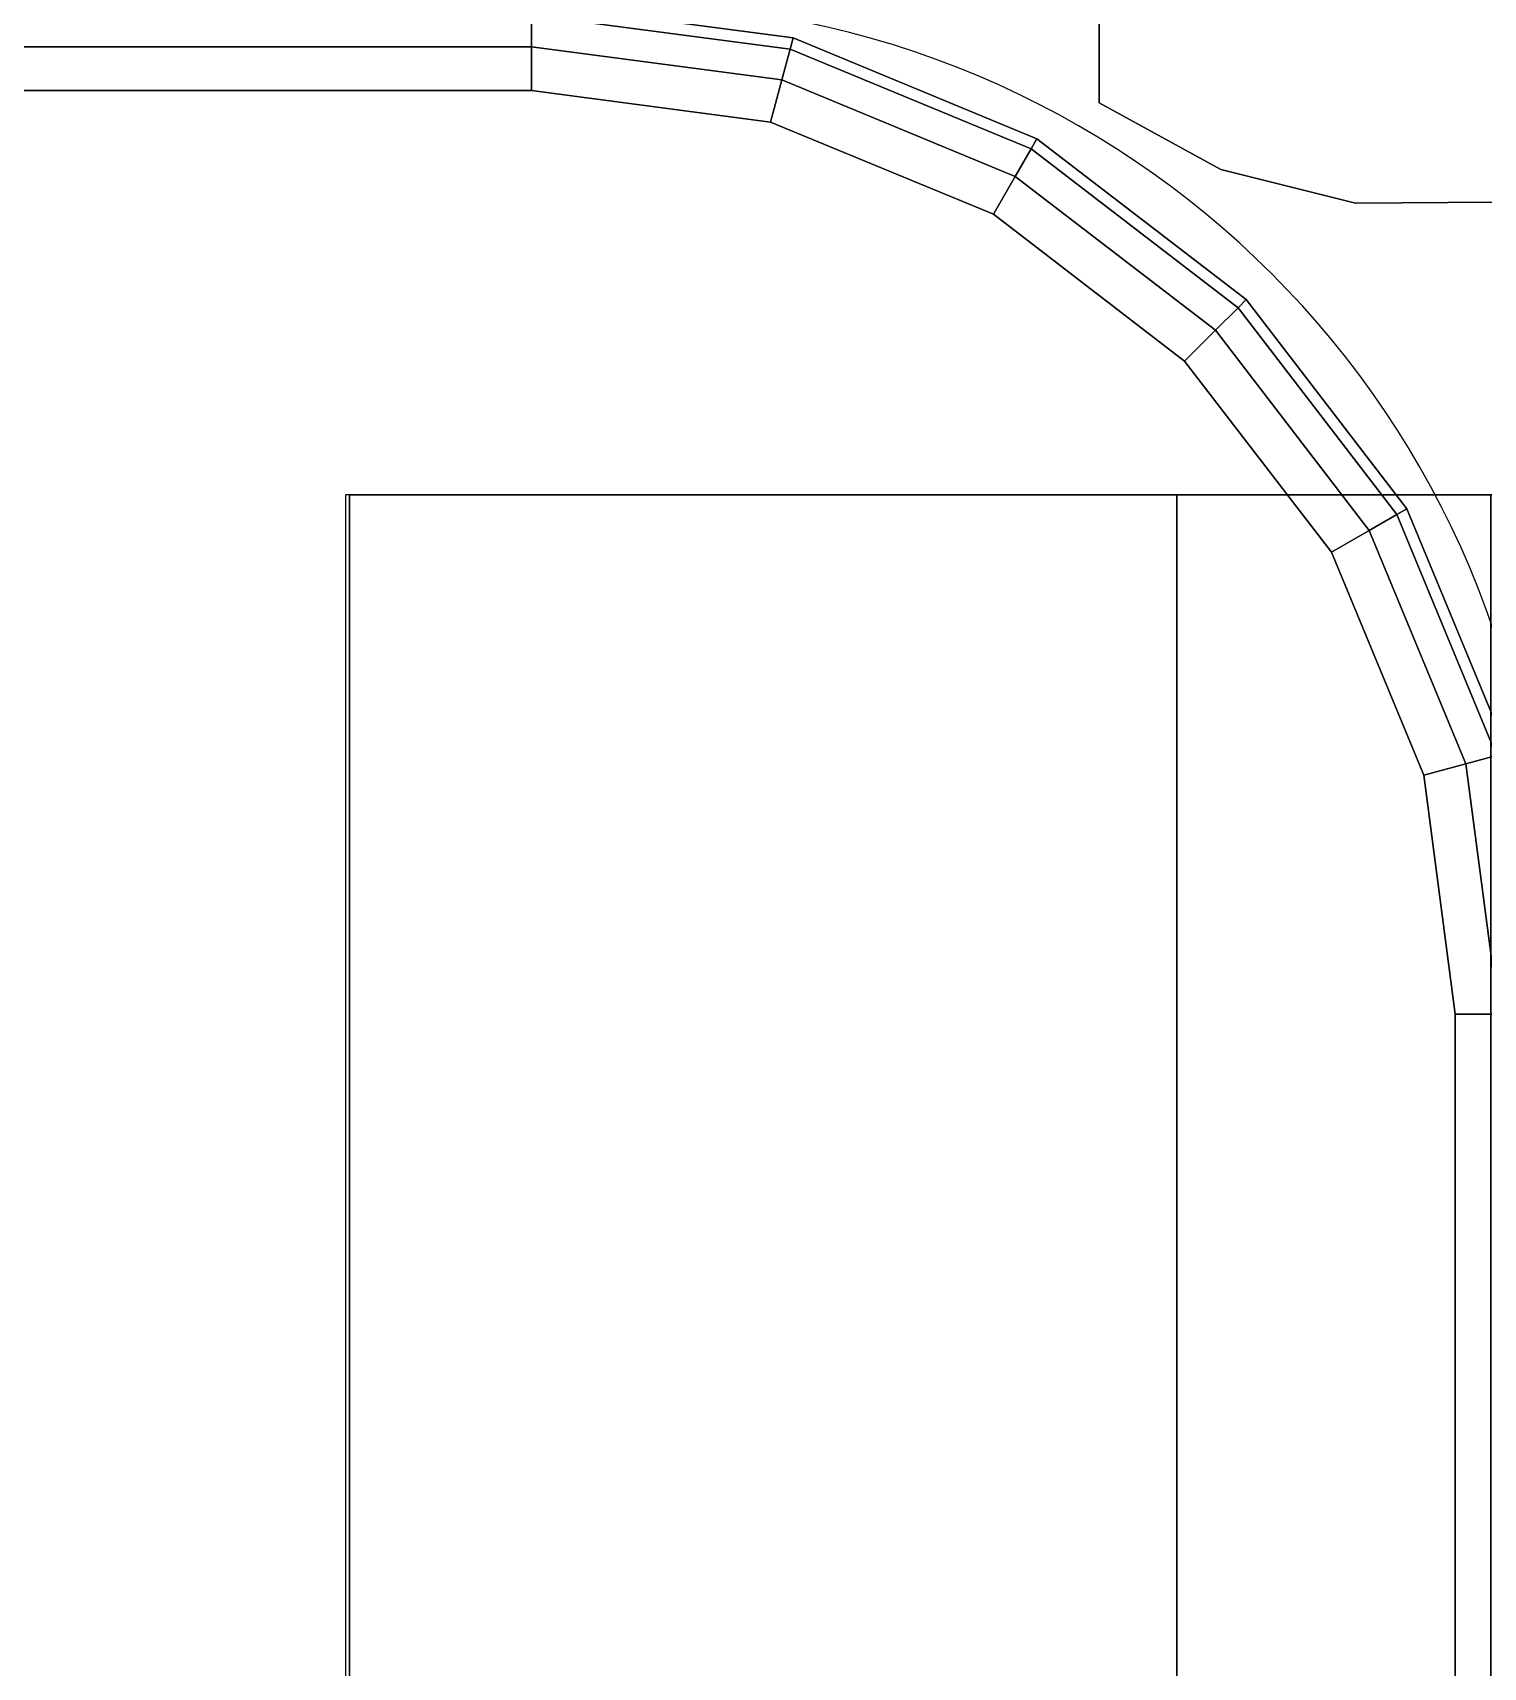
# Model space of a CAD drawing. Extents: x -170 to 1783, y -20 to 1205.
# Drawn here: x 116.588 to 118.551, y 976.159 to 978.371 of the extents above; entities that cross this region are included whole.
import ezdxf

# ---------------------------------------------------------------- set-up
doc = ezdxf.new("R2010")
doc.units = 0
doc.header["$LTSCALE"] = 96
doc.header["$MEASUREMENT"] = 0
for name, color, linetype in [('A-FURN-3-PANEL-TRIM', 7, 'Continuous'), ('A-FURN-3-WKSF-BRACKET', 7, 'Continuous'), ('A-FURN-3-WKSF-TOP', 7, 'Continuous'), ('A-FURN-3-WKSF-TRIM', 7, 'Continuous'), ('A-FURN-P-WKSF', 7, 'Continuous'), ('A-FURN-P-WKSF-SUPPORT', 7, 'Continuous'), ('MAIN_PANEL', 7, 'Continuous'), ('MAIN_WKSURF', 7, 'Continuous'), ('MAIN_WRKSFC-SUPP', 7, 'Continuous')]:
    doc.layers.add(name, color=color, linetype=linetype)

# ---------------------------------------------------------------- blocks, each defined once
blk = doc.blocks.new('EC-EFP-444')
at = {"layer": 'A-FURN-3-PANEL-TRIM', "color": 60, "linetype": 'Continuous'}
for points, invisible_edges in [([(-0.0735, 2.1159, 3.8013), (0.6, 2.1348, 3.8013), (0.065, 2.269, 3.8013), (-0.0322, 2.2178, 3.8013)], 3), ([(-0.0735, 2.1159, 4.013), (-0.0322, 2.2178, 4.013), (0.065, 2.269, 4.013), (0.6, 2.1348, 4.013)], 12), ([(0.065, 2.269, 3.8013), (0.6, 2.1348, 3.8013), (0.4351, 2.2249, 3.8013), (0.2529, 2.2706, 3.8013)], 1), ([(0.065, 2.269, 4.013), (0.2529, 2.2706, 4.013), (0.4351, 2.2249, 4.013), (0.6, 2.1348, 4.013)], 8), ([(0.0361, 1.9153, 3.8013), (0.6, 2.1348, 3.8013), (-0.0735, 2.1159, 3.8013), (-0.0395, 2.0114, 3.8013)], 3), ([(0.0361, 1.9153, 4.013), (-0.0395, 2.0114, 4.013), (-0.0735, 2.1159, 4.013), (0.6, 2.1348, 4.013)], 12), ([(0.1, 1.6815, 3.8013), (0.6, 2.1348, 3.8013), (0.0361, 1.9153, 3.8013), (0.0837, 1.8027, 3.8013)], 3), ([(0.1, 1.6815, 4.013), (0.0837, 1.8027, 4.013), (0.0361, 1.9153, 4.013), (0.6, 2.1348, 4.013)], 12), ([(0.1, 1.6815, 3.8013), (0.6, 1.6815, 3.8013), (0.6, 2.1348, 3.8013)], 12), ([(0.6, 2.1348, 4.013), (0.6, 1.6815, 4.013), (0.1, 1.6815, 4.013)], 12)]:
    blk.add_3dface(points, dxfattribs=dict(at, invisible_edges=invisible_edges))
for points in [[(0.065, 2.269, 3.8013), (0.2529, 2.2706, 3.8013), (0.2529, 2.2706, 4.013), (0.065, 2.269, 4.013)], [(0.2529, 2.2706, 3.8013), (0.4351, 2.2249, 3.8013), (0.4351, 2.2249, 4.013), (0.2529, 2.2706, 4.013)], [(0.4351, 2.2249, 3.8013), (0.6, 2.1348, 3.8013), (0.6, 2.1348, 4.013), (0.4351, 2.2249, 4.013)], [(0.6, 2.1348, 3.8013), (0.6, 1.6815, 3.8013), (0.6, 1.6815, 4.013), (0.6, 2.1348, 4.013)]]:
    blk.add_3dface(points, dxfattribs=at)
blk = doc.blocks.new('EC-WS-424-T')
at = {"layer": 'A-FURN-3-WKSF-TOP', "color": 60, "linetype": 'Continuous'}
for points, invisible_edges in [([(1.368, -0.118, 29), (1.368, -23.882, 29), (1.0445, -23.8394, 29), (1.0445, -0.1606, 29)], 5), ([(1.368, -0.118, 27.75), (1.0445, -0.1606, 27.75), (1.0445, -23.8394, 27.75), (1.368, -23.882, 27.75)], 10), ([(46.632, -0.118, 29), (46.632, -23.882, 29), (1.368, -23.882, 29), (1.368, -0.118, 29)], 5), ([(1.368, -0.118, 27.75), (1.368, -23.882, 27.75), (46.632, -23.882, 27.75), (46.632, -0.118, 27.75)], 5), ([(1.0445, -0.1606, 29), (1.0445, -23.8394, 29), (0.743, -23.7145, 29), (0.743, -0.2855, 29)], 5), ([(1.0445, -0.1606, 27.75), (0.743, -0.2855, 27.75), (0.743, -23.7145, 27.75), (1.0445, -23.8394, 27.75)], 10), ([(0.743, -0.2855, 29), (0.743, -23.7145, 29), (0.4841, -23.5159, 29), (0.4841, -0.4841, 29)], 5), ([(0.743, -0.2855, 27.75), (0.4841, -0.4841, 27.75), (0.4841, -23.5159, 27.75), (0.743, -23.7145, 27.75)], 10), ([(0.4841, -0.4841, 29), (0.4841, -23.5159, 29), (0.2855, -23.257, 29), (0.2855, -0.743, 29)], 5), ([(0.4841, -0.4841, 27.75), (0.2855, -0.743, 27.75), (0.2855, -23.257, 27.75), (0.4841, -23.5159, 27.75)], 10), ([(0.2855, -0.743, 29), (0.2855, -23.257, 29), (0.1606, -22.9555, 29), (0.1606, -1.0445, 29)], 5), ([(0.2855, -0.743, 27.75), (0.1606, -1.0445, 27.75), (0.1606, -22.9555, 27.75), (0.2855, -23.257, 27.75)], 10), ([(0.1606, -1.0445, 29), (0.1606, -22.9555, 29), (0.118, -22.632, 29), (0.118, -1.368, 29)], 1), ([(0.1606, -1.0445, 27.75), (0.118, -1.368, 27.75), (0.118, -22.632, 27.75), (0.1606, -22.9555, 27.75)], 8)]:
    blk.add_3dface(points, dxfattribs=dict(at, invisible_edges=invisible_edges))
at = {"layer": 'A-FURN-3-WKSF-TRIM', "color": 40, "linetype": 'Continuous'}
for points in [[(0.118, -22.632, 29), (0.059, -22.632, 28.9842), (0.059, -1.368, 28.9842), (0.118, -1.368, 29)], [(0.059, -22.632, 27.7658), (0.118, -22.632, 27.75), (0.118, -1.368, 27.75), (0.059, -1.368, 27.7658)], [(0.1036, -22.9708, 28.9842), (0.0619, -22.982, 28.941), (0.0158, -22.632, 28.941), (0.059, -22.632, 28.9842)], [(0.0619, -22.982, 27.809), (0.1036, -22.9708, 27.7658), (0.059, -22.632, 27.7658), (0.0158, -22.632, 27.809)], [(0.1606, -22.9555, 29), (0.1036, -22.9708, 28.9842), (0.059, -22.632, 28.9842), (0.118, -22.632, 29)], [(0.1036, -22.9708, 27.7658), (0.1606, -22.9555, 27.75), (0.118, -22.632, 27.75), (0.059, -22.632, 27.7658)], [(0.2855, -23.257, 29), (0.2344, -23.2865, 28.9842), (0.1036, -22.9708, 28.9842), (0.1606, -22.9555, 29)], [(0.2344, -23.2865, 27.7658), (0.2855, -23.257, 27.75), (0.1606, -22.9555, 27.75), (0.1036, -22.9708, 27.7658)], [(0.197, -23.3081, 28.941), (0.1833, -23.316, 28.882), (0.0466, -22.9861, 28.882), (0.0619, -22.982, 28.941)], [(0.1833, -23.316, 27.868), (0.197, -23.3081, 27.809), (0.0619, -22.982, 27.809), (0.0466, -22.9861, 27.868)], [(0.1833, -23.316, 28.882), (0.1833, -23.316, 27.868), (0.0466, -22.9861, 27.868), (0.0466, -22.9861, 28.882)], [(0.2344, -23.2865, 28.9842), (0.197, -23.3081, 28.941), (0.0619, -22.982, 28.941), (0.1036, -22.9708, 28.9842)], [(0.197, -23.3081, 27.809), (0.2344, -23.2865, 27.7658), (0.1036, -22.9708, 27.7658), (0.0619, -22.982, 27.809)], [(0.4841, -23.5159, 29), (0.4424, -23.5576, 28.9842), (0.2344, -23.2865, 28.9842), (0.2855, -23.257, 29)], [(0.4424, -23.5576, 27.7658), (0.4841, -23.5159, 27.75), (0.2855, -23.257, 27.75), (0.2344, -23.2865, 27.7658)], [(0.4424, -23.5576, 28.9842), (0.4119, -23.5881, 28.941), (0.197, -23.3081, 28.941), (0.2344, -23.2865, 28.9842)], [(0.4119, -23.5881, 27.809), (0.4424, -23.5576, 27.7658), (0.2344, -23.2865, 27.7658), (0.197, -23.3081, 27.809)], [(0.4119, -23.5881, 28.941), (0.4007, -23.5993, 28.882), (0.1833, -23.316, 28.882), (0.197, -23.3081, 28.941)], [(0.4007, -23.5993, 27.868), (0.4119, -23.5881, 27.809), (0.197, -23.3081, 27.809), (0.1833, -23.316, 27.868)], [(0.4007, -23.5993, 28.882), (0.4007, -23.5993, 27.868), (0.1833, -23.316, 27.868), (0.1833, -23.316, 28.882)], [(0.743, -23.7145, 29), (0.7135, -23.7656, 28.9842), (0.4424, -23.5576, 28.9842), (0.4841, -23.5159, 29)], [(0.7135, -23.7656, 27.7658), (0.743, -23.7145, 27.75), (0.4841, -23.5159, 27.75), (0.4424, -23.5576, 27.7658)], [(0.7135, -23.7656, 28.9842), (0.6919, -23.803, 28.941), (0.4119, -23.5881, 28.941), (0.4424, -23.5576, 28.9842)], [(0.6919, -23.803, 27.809), (0.7135, -23.7656, 27.7658), (0.4424, -23.5576, 27.7658), (0.4119, -23.5881, 27.809)], [(0.6919, -23.803, 28.941), (0.684, -23.8167, 28.882), (0.4007, -23.5993, 28.882), (0.4119, -23.5881, 28.941)], [(0.684, -23.8167, 27.868), (0.6919, -23.803, 27.809), (0.4119, -23.5881, 27.809), (0.4007, -23.5993, 27.868)], [(0.684, -23.8167, 28.882), (0.684, -23.8167, 27.868), (0.4007, -23.5993, 27.868), (0.4007, -23.5993, 28.882)], [(1.0445, -23.8394, 29), (1.0292, -23.8964, 28.9842), (0.7135, -23.7656, 28.9842), (0.743, -23.7145, 29)], [(1.0292, -23.8964, 27.7658), (1.0445, -23.8394, 27.75), (0.743, -23.7145, 27.75), (0.7135, -23.7656, 27.7658)], [(1.0292, -23.8964, 28.9842), (1.018, -23.9381, 28.941), (0.6919, -23.803, 28.941), (0.7135, -23.7656, 28.9842)], [(1.018, -23.9381, 27.809), (1.0292, -23.8964, 27.7658), (0.7135, -23.7656, 27.7658), (0.6919, -23.803, 27.809)], [(1.018, -23.9381, 28.941), (1.0139, -23.9534, 28.882), (0.684, -23.8167, 28.882), (0.6919, -23.803, 28.941)], [(1.0139, -23.9534, 27.868), (1.018, -23.9381, 27.809), (0.6919, -23.803, 27.809), (0.684, -23.8167, 27.868)], [(1.0139, -23.9534, 28.882), (1.0139, -23.9534, 27.868), (0.684, -23.8167, 27.868), (0.684, -23.8167, 28.882)], [(1.368, -23.882, 29), (1.368, -23.941, 28.9842), (1.0292, -23.8964, 28.9842), (1.0445, -23.8394, 29)], [(1.368, -23.941, 27.7658), (1.368, -23.882, 27.75), (1.0445, -23.8394, 27.75), (1.0292, -23.8964, 27.7658)], [(46.632, -23.882, 29), (46.632, -23.941, 28.9842), (1.368, -23.941, 28.9842), (1.368, -23.882, 29)], [(46.632, -23.941, 27.7658), (46.632, -23.882, 27.75), (1.368, -23.882, 27.75), (1.368, -23.941, 27.7658)], [(1.368, -23.941, 28.9842), (1.368, -23.9842, 28.941), (1.018, -23.9381, 28.941), (1.0292, -23.8964, 28.9842)], [(1.368, -23.9842, 27.809), (1.368, -23.941, 27.7658), (1.0292, -23.8964, 27.7658), (1.018, -23.9381, 27.809)], [(1.368, -23.9842, 28.941), (1.368, -24, 28.882), (1.0139, -23.9534, 28.882), (1.018, -23.9381, 28.941)], [(1.368, -24, 27.868), (1.368, -23.9842, 27.809), (1.018, -23.9381, 27.809), (1.0139, -23.9534, 27.868)], [(1.368, -24, 28.882), (1.368, -24, 27.868), (1.0139, -23.9534, 27.868), (1.0139, -23.9534, 28.882)], [(46.632, -23.941, 28.9842), (46.632, -23.9842, 28.941), (1.368, -23.9842, 28.941), (1.368, -23.941, 28.9842)], [(46.632, -23.9842, 27.809), (46.632, -23.941, 27.7658), (1.368, -23.941, 27.7658), (1.368, -23.9842, 27.809)]]:
    blk.add_3dface(points, dxfattribs=at)
at = {"layer": 'A-FURN-P-WKSF', "color": 7, "linetype": 'Continuous'}
blk.add_arc((1.25, -22.75), 1.25, 180, 270, dxfattribs=at)
blk = doc.blocks.new('EC-JUS-CANT-SHD-CR')
at = {"layer": 'A-FURN-3-WKSF-BRACKET', "color": 30, "linetype": 'Continuous'}
for points in [[(-1.6145, -0.665, 28.425), (-1.6145, -15.915, 28.425), (-1.6145, -15.915, 28.5), (-1.6145, -0.665, 28.5)], [(-0.0695, -0.665, 28.425), (-1.6145, -0.665, 28.425), (-1.6145, -0.665, 28.5), (0.0055, -0.665, 28.5)], [(-1.6145, -15.915, 28.425), (-1.6145, -0.665, 28.425), (-0.0695, -0.665, 28.425), (-0.0695, -15.915, 28.425)], [(-1.6145, -0.665, 28.5), (-1.6145, -15.915, 28.5), (0.0055, -15.915, 28.5), (0.0055, -0.665, 28.5)], [(-0.4945, -0.665, 19.5), (-0.0695, -0.665, 19.5), (-0.0695, -0.665, 19.575), (-0.4945, -0.665, 19.575)], [(-0.4945, -15.915, 27.912), (-0.4945, -0.665, 19.5), (-0.4945, -0.665, 19.575), (-0.4945, -15.915, 27.987)], [(-0.0695, -0.665, 19.575), (-0.0695, -15.915, 27.987), (-0.4945, -15.915, 27.987), (-0.4945, -0.665, 19.575)], [(-0.0695, -15.915, 27.912), (-0.0695, -0.665, 19.5), (-0.4945, -0.665, 19.5), (-0.4945, -15.915, 27.912)]]:
    blk.add_3dface(points, dxfattribs=at)
at = {"layer": 'A-FURN-P-WKSF-SUPPORT', "color": 212, "linetype": 'Continuous'}
for p, q in [((-1.62, -0.665), (-1.62, -15.915)), ((2.196, -0.665), (-1.62, -0.665))]:
    blk.add_line(p, q, dxfattribs=at)

msp = doc.modelspace()

# ---------------------------------------------------------------- block references
at = {"layer": 'MAIN_PANEL', "color": 47, "linetype": 'Continuous', "rotation": 180}
msp.add_blockref('EC-EFP-444', (118.63112, 980.41082), dxfattribs=at)
at = {"layer": 'MAIN_WKSURF', "color": 47, "linetype": 'Continuous', "rotation": 180}
msp.add_blockref('EC-WS-424-T', (118.63112, 954.41082), dxfattribs=at)
at = {"layer": 'MAIN_WRKSFC-SUPP', "color": 47, "linetype": 'Continuous'}
msp.add_blockref('EC-JUS-CANT-SHD-CR', (118.63112, 978.41082), dxfattribs=at)

doc.saveas('drawing.dxf')
